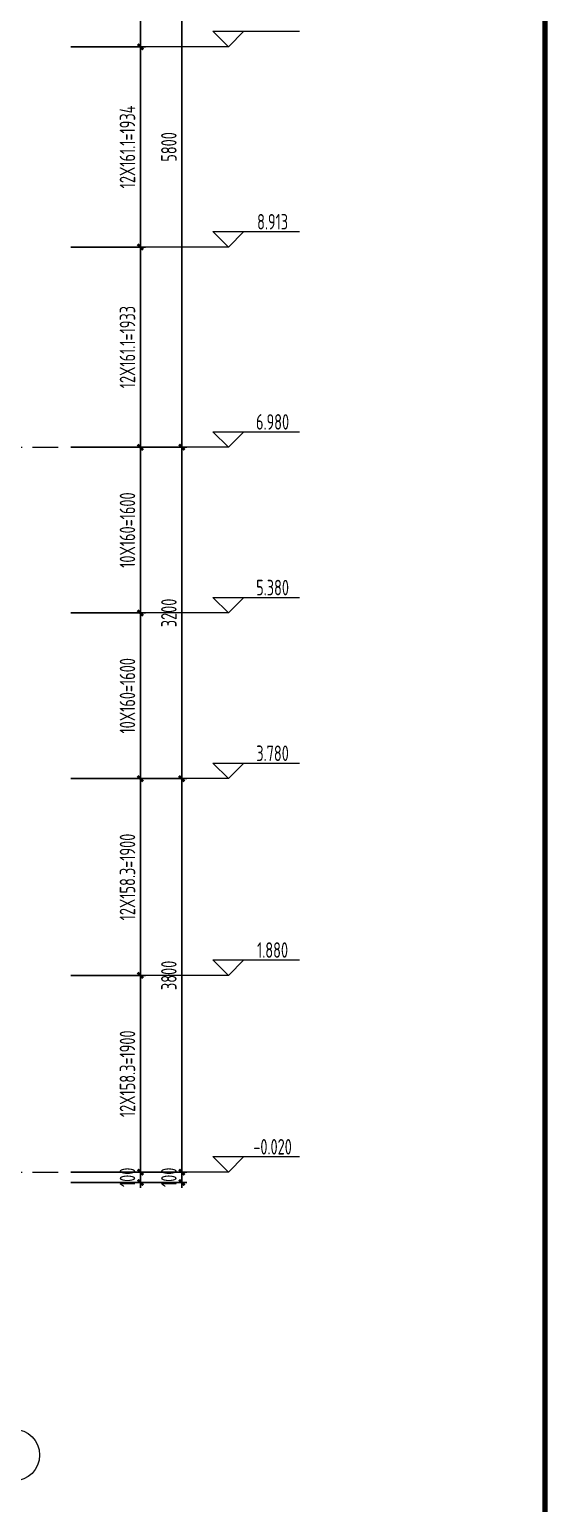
# Model space of a CAD drawing. Extents: x 56246 to 893198, y -950445 to -423535.
# Drawn here: x 422282 to 427288, y -493284 to -479050 of the extents above; entities that cross this region are included whole.
import ezdxf
from ezdxf.enums import TextEntityAlignment as Align

# ---------------------------------------------------------------- set-up
doc = ezdxf.new("R2010")
doc.units = 0
doc.header["$LTSCALE"] = 500
doc.linetypes.add('DOTE', pattern=[2.42, 2, -0.2, 0.02, -0.2])
doc.layers.add('0S-楼梯-尺寸', color=21, linetype='Continuous', lineweight=13)
doc.layers.add('0S-详图-轴线', color=1, linetype='DOTE', lineweight=13)
doc.layers.add('T-TK', color=157, linetype='Continuous')
doc.layers.add('照明平面标注层', color=111, linetype='Continuous')
doc.styles.add('TSSD_DIMENSION', font='tssdeng.shx', dxfattribs={"width": 0.7, "bigfont": 'Hztxt.shx'})
doc.dimstyles.new('TSSD_50_50', dxfattribs={"dimtxt": 150, "dimasz": 50, "dimexe": 50, "dimexo": 125, "dimgap": 50, "dimtad": 1, "dimdec": 0, "dimzin": 0, "dimdsep": 46, "dimtxsty": 'TSSD_DIMENSION', "dimblk": 'ARCHTICK', "dimblk1": 'ARCHTICK', "dimblk2": 'ARCHTICK', "dimcen": 0, "dimdle": 50, "dimclrt": 7, "dimadec": 0, "dimazin": 0, "dimtfac": 1, "dimtdec": 0, "dimtix": 1, "dimtmove": 2, "dimatfit": 3, "dimfxl": 1, "dimtolj": 1, "dimtzin": 0, "dimarcsym": 0})

# ---------------------------------------------------------------- blocks, each defined once
blk = doc.blocks.new('_ArchTick')
at = {"color": 0, "linetype": 'ByBlock', "const_width": 0.5}
blk.add_lwpolyline([(-0.53, -0.53), (0.53, 0.53)], dxfattribs=at)
blk = doc.blocks.new('*D451')
at = {"layer": '0S-楼梯-尺寸', "color": 0, "lineweight": -2, "transparency": 16777216}
for p, q in [((422683, -483084), (423804, -483084)), ((423754, -486334), (423754, -483034)), ((422683, -486284), (423804, -486284))]:
    blk.add_line(p, q, dxfattribs=at)
at = {"layer": 'Defpoints', "color": 0, "transparency": 16777216}
for p in [(422558, -483084), (423754, -483084), (422558, -486284)]:
    blk.add_point(p, dxfattribs=at)
at = {"layer": '0S-楼梯-尺寸', "color": 0, "lineweight": -2, "transparency": 16777216, "xscale": 50, "yscale": 50, "zscale": 50}
for p, rotation in [((423754, -483084), 90), ((423754, -486284), 270)]:
    blk.add_blockref('_ArchTick', p, dxfattribs=dict(at, rotation=rotation))
at = {"layer": '0S-楼梯-尺寸', "color": 7, "transparency": 16777216, "insert": (423629, -484684), "char_height": 150, "attachment_point": 5, "rotation": 90, "style": 'TSSD_DIMENSION'}
blk.add_mtext('\\A1;3200', dxfattribs=at)
blk = doc.blocks.new('*D452')
at = {"layer": '0S-楼梯-尺寸', "color": 0, "lineweight": -2, "transparency": 16777216}
for p, q in [((423354, -486334), (423354, -484634)), ((422683, -484684), (423404, -484684)), ((422683, -486284), (423404, -486284))]:
    blk.add_line(p, q, dxfattribs=at)
at = {"layer": 'Defpoints', "color": 0, "transparency": 16777216}
for p in [(422558, -484684), (423354, -484684), (422558, -486284)]:
    blk.add_point(p, dxfattribs=at)
at = {"layer": '0S-楼梯-尺寸', "color": 0, "lineweight": -2, "transparency": 16777216, "xscale": 50, "yscale": 50, "zscale": 50}
for p, rotation in [((423354, -484684), 90), ((423354, -486284), 270)]:
    blk.add_blockref('_ArchTick', p, dxfattribs=dict(at, rotation=rotation))
at = {"layer": '0S-楼梯-尺寸', "color": 7, "transparency": 16777216, "insert": (423229, -485484), "char_height": 150, "attachment_point": 5, "rotation": 90, "style": 'TSSD_DIMENSION'}
blk.add_mtext('\\A1;10X160=1600', dxfattribs=at)
blk = doc.blocks.new('*D453')
at = {"layer": '0S-楼梯-尺寸', "color": 0, "lineweight": -2, "transparency": 16777216}
for p, q in [((422683, -483084), (423404, -483084)), ((423354, -483034), (423354, -484734)), ((422683, -484684), (423404, -484684))]:
    blk.add_line(p, q, dxfattribs=at)
at = {"layer": 'Defpoints', "color": 0, "transparency": 16777216}
for p in [(422558, -483084), (422558, -484684), (423354, -484684)]:
    blk.add_point(p, dxfattribs=at)
at = {"layer": '0S-楼梯-尺寸', "color": 0, "lineweight": -2, "transparency": 16777216, "xscale": 50, "yscale": 50, "zscale": 50}
for p, rotation in [((423354, -483084), 90), ((423354, -484684), 270)]:
    blk.add_blockref('_ArchTick', p, dxfattribs=dict(at, rotation=rotation))
at = {"layer": '0S-楼梯-尺寸', "color": 7, "transparency": 16777216, "insert": (423229, -483884), "char_height": 150, "attachment_point": 5, "rotation": 90, "style": 'TSSD_DIMENSION'}
blk.add_mtext('\\A1;10X160=1600', dxfattribs=at)
blk = doc.blocks.new('*D454')
at = {"layer": '0S-楼梯-尺寸', "color": 0, "lineweight": -2, "transparency": 16777216}
for p, q in [((423354, -490084), (423354, -490034)), ((422683, -490084), (423404, -490084)), ((422683, -490184), (423404, -490184)), ((423354, -490084), (423354, -490184)), ((423354, -490184), (423354, -490234))]:
    blk.add_line(p, q, dxfattribs=at)
at = {"layer": 'Defpoints', "color": 0, "transparency": 16777216}
for p in [(422558, -490084), (422558, -490184), (423354, -490184)]:
    blk.add_point(p, dxfattribs=at)
at = {"layer": '0S-楼梯-尺寸', "color": 0, "lineweight": -2, "transparency": 16777216, "xscale": 50, "yscale": 50, "zscale": 50}
for p, rotation in [((423354, -490084), 270), ((423354, -490184), 90)]:
    blk.add_blockref('_ArchTick', p, dxfattribs=dict(at, rotation=rotation))
at = {"layer": '0S-楼梯-尺寸', "color": 7, "transparency": 16777216, "insert": (423229, -490134), "char_height": 150, "attachment_point": 5, "rotation": 90, "style": 'TSSD_DIMENSION'}
blk.add_mtext('\\A1;100', dxfattribs=at)
blk = doc.blocks.new('*D455')
at = {"layer": '0S-楼梯-尺寸', "color": 0, "lineweight": -2, "transparency": 16777216}
for p, q in [((422683, -486284), (423804, -486284)), ((423754, -490134), (423754, -486234)), ((422683, -490084), (423804, -490084))]:
    blk.add_line(p, q, dxfattribs=at)
at = {"layer": 'Defpoints', "color": 0, "transparency": 16777216}
for p in [(422558, -486284), (423754, -486284), (422558, -490084)]:
    blk.add_point(p, dxfattribs=at)
at = {"layer": '0S-楼梯-尺寸', "color": 0, "lineweight": -2, "transparency": 16777216, "xscale": 50, "yscale": 50, "zscale": 50}
for p, rotation in [((423754, -486284), 90), ((423754, -490084), 270)]:
    blk.add_blockref('_ArchTick', p, dxfattribs=dict(at, rotation=rotation))
at = {"layer": '0S-楼梯-尺寸', "color": 7, "transparency": 16777216, "insert": (423629, -488184), "char_height": 150, "attachment_point": 5, "rotation": 90, "style": 'TSSD_DIMENSION'}
blk.add_mtext('\\A1;3800', dxfattribs=at)
blk = doc.blocks.new('*D456')
at = {"layer": '0S-楼梯-尺寸', "color": 0, "lineweight": -2, "transparency": 16777216}
for p, q in [((422683, -488184), (423404, -488184)), ((423354, -490134), (423354, -488134)), ((422683, -490084), (423404, -490084))]:
    blk.add_line(p, q, dxfattribs=at)
at = {"layer": 'Defpoints', "color": 0, "transparency": 16777216}
for p in [(422558, -488184), (423354, -488184), (422558, -490084)]:
    blk.add_point(p, dxfattribs=at)
at = {"layer": '0S-楼梯-尺寸', "color": 0, "lineweight": -2, "transparency": 16777216, "xscale": 50, "yscale": 50, "zscale": 50}
for p, rotation in [((423354, -488184), 90), ((423354, -490084), 270)]:
    blk.add_blockref('_ArchTick', p, dxfattribs=dict(at, rotation=rotation))
at = {"layer": '0S-楼梯-尺寸', "color": 7, "transparency": 16777216, "insert": (423229, -489134), "char_height": 150, "attachment_point": 5, "rotation": 90, "style": 'TSSD_DIMENSION'}
blk.add_mtext('\\A1;12X158.3=1900', dxfattribs=at)
blk = doc.blocks.new('*D457')
at = {"layer": '0S-楼梯-尺寸', "color": 0, "lineweight": -2, "transparency": 16777216}
for p, q in [((422683, -486284), (423404, -486284)), ((423354, -486234), (423354, -488234)), ((422683, -488184), (423404, -488184))]:
    blk.add_line(p, q, dxfattribs=at)
at = {"layer": 'Defpoints', "color": 0, "transparency": 16777216}
for p in [(422558, -486284), (422558, -488184), (423354, -488184)]:
    blk.add_point(p, dxfattribs=at)
at = {"layer": '0S-楼梯-尺寸', "color": 0, "lineweight": -2, "transparency": 16777216, "xscale": 50, "yscale": 50, "zscale": 50}
for p, rotation in [((423354, -486284), 90), ((423354, -488184), 270)]:
    blk.add_blockref('_ArchTick', p, dxfattribs=dict(at, rotation=rotation))
at = {"layer": '0S-楼梯-尺寸', "color": 7, "transparency": 16777216, "insert": (423229, -487234), "char_height": 150, "attachment_point": 5, "rotation": 90, "style": 'TSSD_DIMENSION'}
blk.add_mtext('\\A1;12X158.3=1900', dxfattribs=at)
blk = doc.blocks.new('*D458')
at = {"layer": '0S-楼梯-尺寸', "color": 0, "lineweight": -2, "transparency": 16777216}
for p, q in [((423754, -490084), (423754, -490034)), ((423083, -490084), (423804, -490084)), ((423083, -490184), (423804, -490184)), ((423754, -490084), (423754, -490184)), ((423754, -490184), (423754, -490234))]:
    blk.add_line(p, q, dxfattribs=at)
at = {"layer": 'Defpoints', "color": 0, "transparency": 16777216}
for p in [(422958, -490084), (422958, -490184), (423754, -490184)]:
    blk.add_point(p, dxfattribs=at)
at = {"layer": '0S-楼梯-尺寸', "color": 0, "lineweight": -2, "transparency": 16777216, "xscale": 50, "yscale": 50, "zscale": 50}
for p, rotation in [((423754, -490084), 270), ((423754, -490184), 90)]:
    blk.add_blockref('_ArchTick', p, dxfattribs=dict(at, rotation=rotation))
at = {"layer": '0S-楼梯-尺寸', "color": 7, "transparency": 16777216, "insert": (423629, -490134), "char_height": 150, "attachment_point": 5, "rotation": 90, "style": 'TSSD_DIMENSION'}
blk.add_mtext('\\A1;100', dxfattribs=at)
blk = doc.blocks.new('*D462')
at = {"layer": '0S-楼梯-尺寸', "color": 0, "lineweight": -2, "transparency": 16777216}
for p, q in [((423754, -483134), (423754, -477234)), ((422683, -477284), (423804, -477284)), ((422683, -483084), (423804, -483084))]:
    blk.add_line(p, q, dxfattribs=at)
at = {"layer": 'Defpoints', "color": 0, "transparency": 16777216}
for p in [(422558, -477284), (423754, -477284), (422558, -483084)]:
    blk.add_point(p, dxfattribs=at)
at = {"layer": '0S-楼梯-尺寸', "color": 0, "lineweight": -2, "transparency": 16777216, "xscale": 50, "yscale": 50, "zscale": 50}
for p, rotation in [((423754, -477284), 90), ((423754, -483084), 270)]:
    blk.add_blockref('_ArchTick', p, dxfattribs=dict(at, rotation=rotation))
at = {"layer": '0S-楼梯-尺寸', "color": 7, "transparency": 16777216, "insert": (423629, -480184), "char_height": 150, "attachment_point": 5, "rotation": 90, "style": 'TSSD_DIMENSION'}
blk.add_mtext('\\A1;5800', dxfattribs=at)
blk = doc.blocks.new('*D465')
at = {"layer": '0S-楼梯-尺寸', "color": 0, "lineweight": -2, "transparency": 16777216}
for p, q in [((423354, -483134), (423354, -481101)), ((422683, -481151), (423404, -481151)), ((422683, -483084), (423404, -483084))]:
    blk.add_line(p, q, dxfattribs=at)
at = {"layer": 'Defpoints', "color": 0, "transparency": 16777216}
for p in [(422558, -481151), (423354, -481151), (422558, -483084)]:
    blk.add_point(p, dxfattribs=at)
at = {"layer": '0S-楼梯-尺寸', "color": 0, "lineweight": -2, "transparency": 16777216, "xscale": 50, "yscale": 50, "zscale": 50}
for p, rotation in [((423354, -481151), 90), ((423354, -483084), 270)]:
    blk.add_blockref('_ArchTick', p, dxfattribs=dict(at, rotation=rotation))
at = {"layer": '0S-楼梯-尺寸', "color": 7, "transparency": 16777216, "insert": (423229, -482117), "char_height": 150, "attachment_point": 5, "rotation": 90, "style": 'TSSD_DIMENSION'}
blk.add_mtext('\\A1;12X161.1=1933', dxfattribs=at)
blk = doc.blocks.new('*D467')
at = {"layer": '0S-楼梯-尺寸', "color": 0, "lineweight": -2, "transparency": 16777216}
for p, q in [((422683, -479217), (423404, -479217)), ((423354, -481201), (423354, -479167)), ((422683, -481151), (423404, -481151))]:
    blk.add_line(p, q, dxfattribs=at)
at = {"layer": 'Defpoints', "color": 0, "transparency": 16777216}
for p in [(422558, -479217), (423354, -479217), (422558, -481151)]:
    blk.add_point(p, dxfattribs=at)
at = {"layer": '0S-楼梯-尺寸', "color": 0, "lineweight": -2, "transparency": 16777216, "xscale": 50, "yscale": 50, "zscale": 50}
for p, rotation in [((423354, -479217), 90), ((423354, -481151), 270)]:
    blk.add_blockref('_ArchTick', p, dxfattribs=dict(at, rotation=rotation))
at = {"layer": '0S-楼梯-尺寸', "color": 7, "transparency": 16777216, "insert": (423229, -480184), "char_height": 150, "attachment_point": 5, "rotation": 90, "style": 'TSSD_DIMENSION'}
blk.add_mtext('\\A1;12X161.1=1934', dxfattribs=at)
blk = doc.blocks.new('*D468')
at = {"layer": '0S-楼梯-尺寸', "color": 0, "lineweight": -2, "transparency": 16777216}
for p, q in [((423354, -479267), (423354, -477234)), ((422683, -477284), (423404, -477284)), ((422683, -479217), (423404, -479217))]:
    blk.add_line(p, q, dxfattribs=at)
at = {"layer": 'Defpoints', "color": 0, "transparency": 16777216}
for p in [(422558, -477284), (423354, -477284), (422558, -479217)]:
    blk.add_point(p, dxfattribs=at)
at = {"layer": '0S-楼梯-尺寸', "color": 0, "lineweight": -2, "transparency": 16777216, "xscale": 50, "yscale": 50, "zscale": 50}
for p, rotation in [((423354, -477284), 90), ((423354, -479217), 270)]:
    blk.add_blockref('_ArchTick', p, dxfattribs=dict(at, rotation=rotation))
at = {"layer": '0S-楼梯-尺寸', "color": 7, "transparency": 16777216, "insert": (423229, -478250), "char_height": 150, "attachment_point": 5, "rotation": 90, "style": 'TSSD_DIMENSION'}
blk.add_mtext('\\A1;12X161.1=1933', dxfattribs=at)
blk = doc.blocks.new('A0-DWF')
at = {"layer": 'T-TK', "const_width": 100}
blk.add_lwpolyline([(2500, -83100), (117900, -83100), (117900, -1000), (2500, -1000)], close=True, dxfattribs=at)

msp = doc.modelspace()

# ---------------------------------------------------------------- linework, layer by layer
at = {"layer": '0S-楼梯-尺寸'}
for p, q in [((424054.067, -479066.896, -47.6426), (424354.067, -479066.896, -47.6426)), ((424204.067, -479216.896, -47.6426), (424054.067, -479066.896, -47.6426)), ((424204.067, -479066.896, -47.6426), (424892.6384, -479066.896, -47.6426)), ((424354.067, -479066.896, -47.6426), (424204.067, -479216.896, -47.6426)), ((424204.067, -479216.896, -47.6426), (423404.067, -479216.896, -47.6426)), ((424204.067, -481150.896, -47.6426), (424054.067, -481000.896, -47.6426)), ((424054.067, -481000.896, -47.6426), (424354.067, -481000.896, -47.6426)), ((424354.067, -481000.896, -47.6426), (424204.067, -481150.896, -47.6426)), ((424204.067, -481000.896, -47.6426), (424892.6384, -481000.896, -47.6426)), ((424204.067, -481150.896, -47.6426), (423404.067, -481150.896, -47.6426)), ((424054.067, -482933.896, -47.6426), (424354.067, -482933.896, -47.6426)), ((424204.067, -483083.896, -47.6426), (424054.067, -482933.896, -47.6426)), ((424204.067, -482933.896, -47.6426), (424892.6384, -482933.896, -47.6426)), ((424354.067, -482933.896, -47.6426), (424204.067, -483083.896, -47.6426)), ((424204.067, -483083.896, -47.6426), (423804.067, -483083.896, -47.6426)), ((424054.067, -484533.896, -47.6426), (424354.067, -484533.896, -47.6426)), ((424204.067, -484683.896, -47.6426), (424054.067, -484533.896, -47.6426)), ((424204.067, -484533.896, -47.6426), (424892.6384, -484533.896, -47.6426)), ((424354.067, -484533.896, -47.6426), (424204.067, -484683.896, -47.6426)), ((424204.067, -484683.896, -47.6426), (423404.067, -484683.896, -47.6426)), ((424204.067, -486283.896, -47.6426), (424054.067, -486133.896, -47.6426)), ((424054.067, -486133.896, -47.6426), (424354.067, -486133.896, -47.6426)), ((424354.067, -486133.896, -47.6426), (424204.067, -486283.896, -47.6426)), ((424204.067, -486133.896, -47.6426), (424892.6384, -486133.896, -47.6426)), ((424204.067, -486283.896, -47.6426), (423804.067, -486283.896, -47.6426)), ((424204.067, -488183.896, -47.6426), (424054.067, -488033.896, -47.6426)), ((424054.067, -488033.896, -47.6426), (424354.067, -488033.896, -47.6426)), ((424354.067, -488033.896, -47.6426), (424204.067, -488183.896, -47.6426)), ((424204.067, -488033.896, -47.6426), (424892.6384, -488033.896, -47.6426)), ((424204.067, -488183.896, -47.6426), (423404.067, -488183.896, -47.6426)), ((424054.067, -489933.896, -47.6426), (424354.067, -489933.896, -47.6426)), ((424204.067, -490083.896, -47.6426), (424054.067, -489933.896, -47.6426)), ((424204.067, -489933.896, -47.6426), (424892.6384, -489933.896, -47.6426)), ((424354.067, -489933.896, -47.6426), (424204.067, -490083.896, -47.6426)), ((424204.067, -490083.896, -47.6426), (423804.067, -490083.896, -47.6426))]:
    msp.add_line(p, q, dxfattribs=at)
msp.add_circle((422130.3493, -492815.8425, -47.6426), 250, dxfattribs=at)
at = {"layer": '0S-详图-轴线'}
for p, q in [((412632.701, -483083.896, -47.6426), (422558.2972, -483083.896, -47.6426)), ((412632.701, -490083.896, -47.6426), (422558.2972, -490083.896, -47.6426))]:
    msp.add_line(p, q, dxfattribs=at)

# ---------------------------------------------------------------- block references
at = {"layer": '照明平面标注层', "xscale": 0.5, "yscale": 0.5, "zscale": 0.5}
msp.add_blockref('A0-DWF', (368313.4361, -460154.8059), dxfattribs=at)

# ---------------------------------------------------------------- texts
at = {"layer": '0S-楼梯-尺寸', "style": 'TSSD_DIMENSION', "width": 0.7}
for s, p in [('8.913', (424631.2027, -480905.9959, -47.6426)), ('6.980', (424631.2027, -482838.9959, -47.6426)), ('5.380', (424631.2027, -484438.9959, -47.6426)), ('3.780', (424631.2027, -486038.9959, -47.6426)), ('1.880', (424631.2027, -487938.9959, -47.6426)), ('-0.020', (424631.2027, -489838.9959, -47.6426))]:
    msp.add_text(s, height=150, dxfattribs=at).set_placement(p, align=Align.MIDDLE)

# ---------------------------------------------------------------- dimensions: what is measured, and where the dimension line sits
at = {"layer": '0S-楼梯-尺寸'}
for p1, p2, distance, picture, middle in [((422558.2972, -483083.896, -47.6426), (422558.2972, -477283.896, -47.6426), -1195.7698, '*D462', (423629.067, -480183.896, -47.6426)), ((422558.2972, -486283.896, -47.6426), (422558.2972, -483083.896, -47.6426), -1195.7698, '*D451', (423629.067, -484683.896, -47.6426)), ((422558.2972, -490083.896, -47.6426), (422558.2972, -486283.896, -47.6426), -1195.7698, '*D455', (423629.067, -488183.896, -47.6426)), ((422558.2972, -490083.896, -47.6426), (422558.2972, -490183.896, -47.6426), 795.7698, '*D454', (423229.067, -490133.896, -47.6426)), ((422958.2972, -490083.896, -47.6426), (422958.2972, -490183.896, -47.6426), 795.7698, '*D458', (423629.067, -490133.896, -47.6426))]:
    dim = msp.add_aligned_dim(p1=p1, p2=p2, distance=distance, dimstyle='TSSD_50_50', dxfattribs=at)
    dim.commit()
    dim.dimension.update_dxf_attribs({"geometry": picture, "text_midpoint": middle})
for p1, p2, distance, text, picture, middle in [((422558.2972, -479216.896, -47.6426), (422558.2972, -477283.896, -47.6426), -795.7698, '12X161.1=<>', '*D468', (423229.067, -478250.396, -47.6426)), ((422558.2972, -481150.896, -47.6426), (422558.2972, -479216.896, -47.6426), -795.7698, '12X161.1=<>', '*D467', (423229.067, -480183.896, -47.6426)), ((422558.2972, -483083.896, -47.6426), (422558.2972, -481150.896, -47.6426), -795.7698, '12X161.1=<>', '*D465', (423229.067, -482117.396, -47.6426)), ((422558.2972, -483083.896, -47.6426), (422558.2972, -484683.896, -47.6426), 795.7698, '10X160=<>', '*D453', (423229.067, -483883.896, -47.6426)), ((422558.2972, -486283.896, -47.6426), (422558.2972, -484683.896, -47.6426), -795.7698, '10X160=<>', '*D452', (423229.067, -485483.896, -47.6426)), ((422558.2972, -486283.896, -47.6426), (422558.2972, -488183.896, -47.6426), 795.7698, '12X158.3=<>', '*D457', (423229.067, -487233.896, -47.6426)), ((422558.2972, -490083.896, -47.6426), (422558.2972, -488183.896, -47.6426), -795.7698, '12X158.3=<>', '*D456', (423229.067, -489133.896, -47.6426))]:
    dim = msp.add_aligned_dim(p1=p1, p2=p2, distance=distance, text=text, dimstyle='TSSD_50_50', dxfattribs=at)
    dim.commit()
    dim.dimension.update_dxf_attribs({"geometry": picture, "text_midpoint": middle})

doc.saveas('drawing.dxf')
